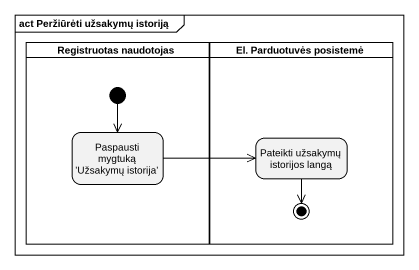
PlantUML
@startuml
mainframe act Peržiūrėti užsakymų istoriją
hide empty description
state "Registruotas naudotojas" as Registruotas_naudotojas <<partition>> {
  state "Paspausti mygtuką 'Užsakymų istorija'" as Paspausti_mygtuką_Užsakymų
  [*] --> Paspausti_mygtuką_Užsakymų
}
state "El. Parduotuvės posistemė" as El_Parduotuvės_posistemė <<partition>> {
  state "Pateikti užsakymų istorijos langą" as Pateikti_užsakymų_istorijos
  Pateikti_užsakymų_istorijos --> [*]
}
Paspausti_mygtuką_Užsakymų -right-> Pateikti_užsakymų_istorijos
@enduml
